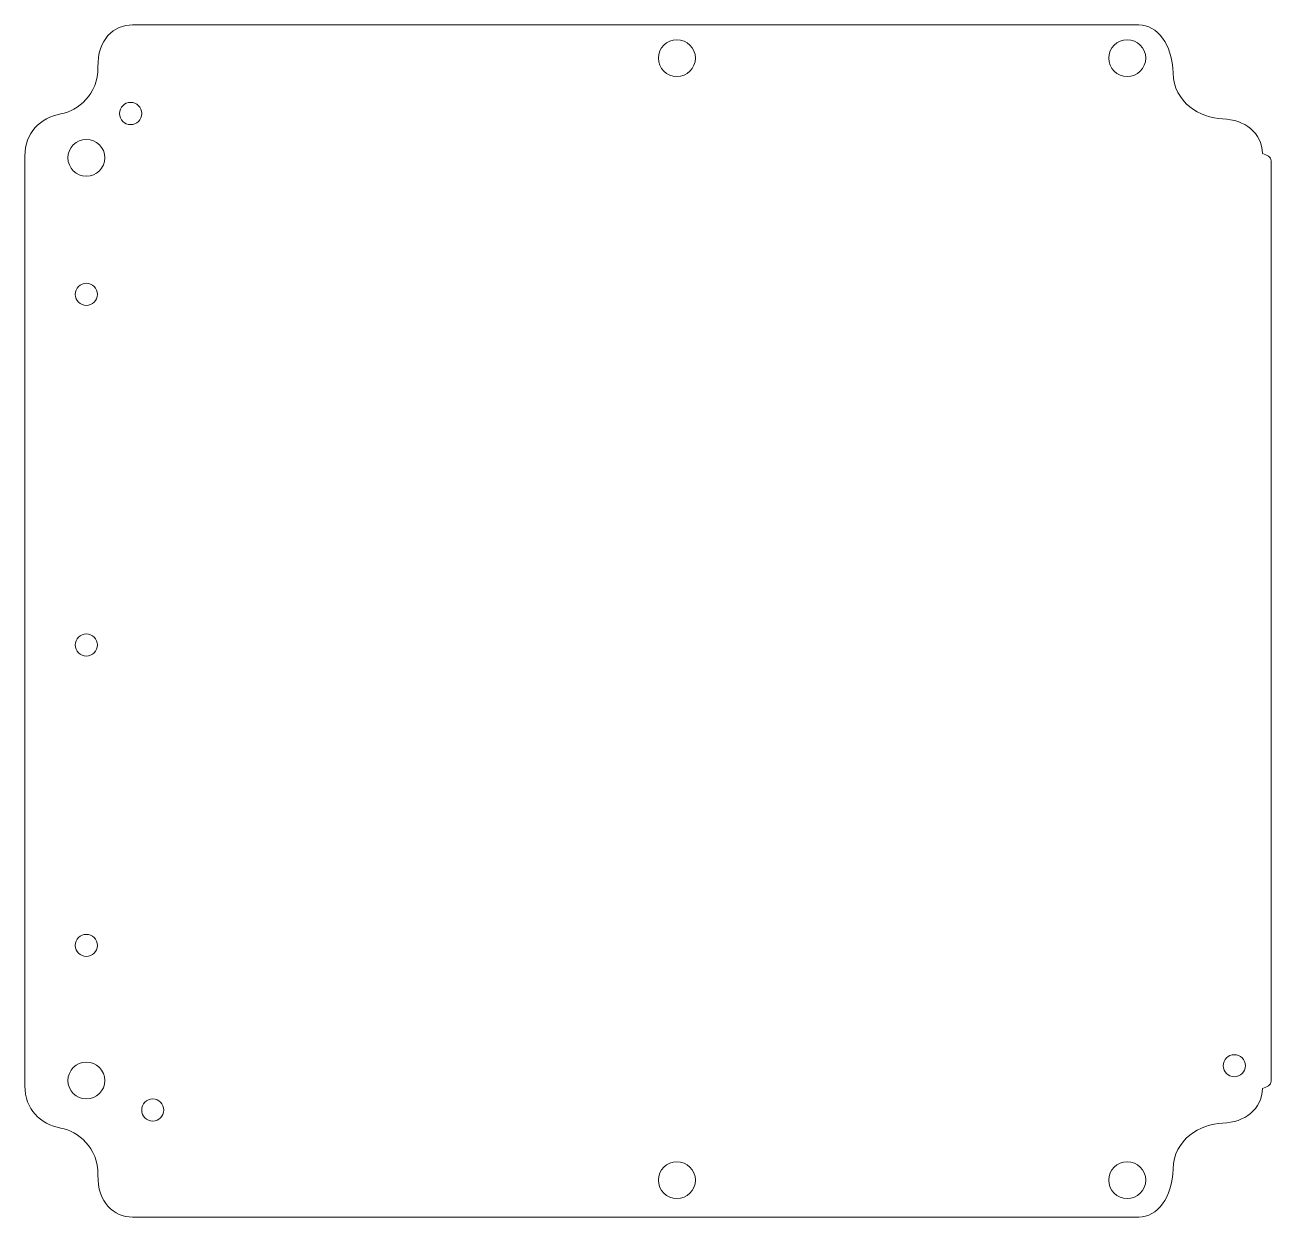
# Model space of a CAD drawing. Header units: inches. Extents: x -4.25 to 2.06, y -5.5 to 0.54.
import ezdxf

# ---------------------------------------------------------------- set-up
doc = ezdxf.new("R2010")
doc.units = ezdxf.units.IN
doc.header["$MEASUREMENT"] = 0
doc.layers.add('Warstwa 1', color=7, linetype='Continuous')

msp = doc.modelspace()

# ---------------------------------------------------------------- linework, layer by layer
at = {"layer": 'Warstwa 1', "color": 250, "lineweight": 18}
for points, knots in [([(-3.7033, 0.5401), (-3.7033, 0.5401), (1.3946, 0.5401), (1.3946, 0.5401), (1.3946, 0.5401), (1.4877, 0.5401), (1.5643, 0.444), (1.5678, 0.2956), (1.5678, 0.2956), (1.5714, 0.1473), (1.706, 0.0672), (1.8193, 0.0639), (1.8193, 0.0639), (1.9298, 0.0607), (2.0189, -0.0061), (2.0207, -0.1116), (2.0207, -0.1116), (2.0442, -0.1195), (2.0645, -0.1287), (2.0646, -0.1489), (2.0646, -0.1489), (2.0646, -0.1489), (2.0646, -0.1489), (2.0646, -0.1489), (2.0646, -0.1489), (2.0646, -0.1489), (2.0646, -4.8113), (2.0646, -4.8113), (2.0646, -4.8113), (2.0646, -4.8113), (2.0646, -4.8113), (2.0646, -4.8113), (2.0646, -4.8113), (2.0646, -4.8316), (2.0442, -4.8408), (2.0207, -4.8487), (2.0207, -4.8487), (2.0189, -4.9541), (1.9299, -5.021), (1.8193, -5.0242), (1.8193, -5.0242), (1.7061, -5.0274), (1.5714, -5.1076), (1.5679, -5.2559), (1.5679, -5.2559), (1.5643, -5.4042), (1.4877, -5.5003), (1.3946, -5.5003), (1.3946, -5.5003), (1.3945, -5.5003), (1.3946, -5.5003), (1.3945, -5.5003), (1.3945, -5.5003), (1.3945, -5.5003), (-3.7034, -5.5003), (-3.7034, -5.5003), (-3.7034, -5.5003), (-3.7989, -5.5003), (-3.8816, -5.4262), (-3.879, -5.2868), (-3.879, -5.2868), (-3.8764, -5.1475), (-3.9814, -5.0656), (-4.0665, -5.0494), (-4.0665, -5.0494), (-4.1722, -5.0292), (-4.2488, -4.9547), (-4.2488, -4.8356), (-4.2488, -4.8356), (-4.2488, -4.8356), (-4.2488, -0.1246), (-4.2488, -0.1246), (-4.2488, -0.1246), (-4.2488, -0.1246), (-4.2488, -0.1242), (-4.2488, -0.1242), (-4.2488, -0.1242), (-4.2488, -0.1242), (-4.2488, -0.1242), (-4.2488, -0.1242), (-4.2488, -0.1242), (-4.2486, -0.0053), (-4.1721, 0.069), (-4.0665, 0.0892), (-4.0665, 0.0892), (-3.9814, 0.1054), (-3.8764, 0.1873), (-3.879, 0.3266), (-3.879, 0.3266), (-3.8816, 0.466), (-3.7988, 0.5401), (-3.7033, 0.5401), (-3.7033, 0.5401), (-3.7033, 0.5401), (-3.7033, 0.5401), (-3.7033, 0.5401)], [0, 0, 0, 0, 0.041667, 0.041667, 0.041667, 0.041667, 0.083333, 0.083333, 0.083333, 0.083333, 0.125, 0.125, 0.125, 0.125, 0.166667, 0.166667, 0.166667, 0.166667, 0.208333, 0.208333, 0.208333, 0.208333, 0.25, 0.25, 0.25, 0.25, 0.291667, 0.291667, 0.291667, 0.291667, 0.333333, 0.333333, 0.333333, 0.333333, 0.375, 0.375, 0.375, 0.375, 0.416667, 0.416667, 0.416667, 0.416667, 0.458333, 0.458333, 0.458333, 0.458333, 0.5, 0.5, 0.5, 0.5, 0.541667, 0.541667, 0.541667, 0.541667, 0.583333, 0.583333, 0.583333, 0.583333, 0.625, 0.625, 0.625, 0.625, 0.666667, 0.666667, 0.666667, 0.666667, 0.708333, 0.708333, 0.708333, 0.708333, 0.75, 0.75, 0.75, 0.75, 0.791667, 0.791667, 0.791667, 0.791667, 0.833333, 0.833333, 0.833333, 0.833333, 0.875, 0.875, 0.875, 0.875, 0.916667, 0.916667, 0.916667, 0.916667, 0.958333, 0.958333, 0.958333, 0.958333, 1, 1, 1, 1]), ([(-1.039, 0.3717), (-1.039, 0.4233), (-0.9971, 0.4652), (-0.9455, 0.4652), (-0.9455, 0.4652), (-0.8939, 0.4652), (-0.852, 0.4233), (-0.852, 0.3717), (-0.852, 0.3717), (-0.852, 0.3201), (-0.8939, 0.2782), (-0.9455, 0.2782), (-0.9455, 0.2782), (-0.9971, 0.2782), (-1.039, 0.3201), (-1.039, 0.3717)], [0, 0, 0, 0, 0.25, 0.25, 0.25, 0.25, 0.5, 0.5, 0.5, 0.5, 0.75, 0.75, 0.75, 0.75, 1, 1, 1, 1]), ([(1.2425, 0.3717), (1.2425, 0.4233), (1.2844, 0.4652), (1.336, 0.4652), (1.336, 0.4652), (1.3876, 0.4652), (1.4295, 0.4233), (1.4295, 0.3717), (1.4295, 0.3717), (1.4295, 0.3201), (1.3876, 0.2782), (1.336, 0.2782), (1.336, 0.2782), (1.2844, 0.2782), (1.2425, 0.3201), (1.2425, 0.3717)], [0, 0, 0, 0, 0.25, 0.25, 0.25, 0.25, 0.5, 0.5, 0.5, 0.5, 0.75, 0.75, 0.75, 0.75, 1, 1, 1, 1]), ([(-3.7693, 0.0912), (-3.7693, 0.1222), (-3.7442, 0.1473), (-3.7132, 0.1473), (-3.7132, 0.1473), (-3.6822, 0.1473), (-3.6571, 0.1222), (-3.6571, 0.0912), (-3.6571, 0.0912), (-3.6571, 0.0602), (-3.6822, 0.0351), (-3.7132, 0.0351), (-3.7132, 0.0351), (-3.7442, 0.0351), (-3.7693, 0.0602), (-3.7693, 0.0912)], [0, 0, 0, 0, 0.25, 0.25, 0.25, 0.25, 0.5, 0.5, 0.5, 0.5, 0.75, 0.75, 0.75, 0.75, 1, 1, 1, 1]), ([(-4.0311, -0.1332), (-4.0311, -0.0816), (-3.9893, -0.0397), (-3.9376, -0.0397), (-3.9376, -0.0397), (-3.886, -0.0397), (-3.8441, -0.0816), (-3.8441, -0.1332), (-3.8441, -0.1332), (-3.8441, -0.1848), (-3.886, -0.2267), (-3.9376, -0.2267), (-3.9376, -0.2267), (-3.9893, -0.2267), (-4.0311, -0.1848), (-4.0311, -0.1332)], [0, 0, 0, 0, 0.25, 0.25, 0.25, 0.25, 0.5, 0.5, 0.5, 0.5, 0.75, 0.75, 0.75, 0.75, 1, 1, 1, 1]), ([(-3.9937, -0.8251), (-3.9937, -0.7942), (-3.9686, -0.769), (-3.9376, -0.769), (-3.9376, -0.769), (-3.9066, -0.769), (-3.8815, -0.7942), (-3.8815, -0.8251), (-3.8815, -0.8251), (-3.8815, -0.8561), (-3.9066, -0.8812), (-3.9376, -0.8812), (-3.9376, -0.8812), (-3.9686, -0.8812), (-3.9937, -0.8561), (-3.9937, -0.8251)], [0, 0, 0, 0, 0.25, 0.25, 0.25, 0.25, 0.5, 0.5, 0.5, 0.5, 0.75, 0.75, 0.75, 0.75, 1, 1, 1, 1]), ([(-3.9937, -2.6017), (-3.9937, -2.5707), (-3.9686, -2.5456), (-3.9376, -2.5456), (-3.9376, -2.5456), (-3.9066, -2.5456), (-3.8815, -2.5707), (-3.8815, -2.6017), (-3.8815, -2.6017), (-3.8815, -2.6327), (-3.9066, -2.6578), (-3.9376, -2.6578), (-3.9376, -2.6578), (-3.9686, -2.6578), (-3.9937, -2.6327), (-3.9937, -2.6017)], [0, 0, 0, 0, 0.25, 0.25, 0.25, 0.25, 0.5, 0.5, 0.5, 0.5, 0.75, 0.75, 0.75, 0.75, 1, 1, 1, 1]), ([(-3.9937, -4.124), (-3.9937, -4.093), (-3.9686, -4.0679), (-3.9376, -4.0679), (-3.9376, -4.0679), (-3.9066, -4.0679), (-3.8815, -4.093), (-3.8815, -4.124), (-3.8815, -4.124), (-3.8815, -4.1549), (-3.9066, -4.1801), (-3.9376, -4.1801), (-3.9376, -4.1801), (-3.9686, -4.1801), (-3.9937, -4.1549), (-3.9937, -4.124)], [0, 0, 0, 0, 0.25, 0.25, 0.25, 0.25, 0.5, 0.5, 0.5, 0.5, 0.75, 0.75, 0.75, 0.75, 1, 1, 1, 1]), ([(-4.0311, -4.8084), (-4.0311, -4.7568), (-3.9893, -4.7149), (-3.9376, -4.7149), (-3.9376, -4.7149), (-3.886, -4.7149), (-3.8441, -4.7568), (-3.8441, -4.8084), (-3.8441, -4.8084), (-3.8441, -4.86), (-3.886, -4.9019), (-3.9376, -4.9019), (-3.9376, -4.9019), (-3.9893, -4.9019), (-4.0311, -4.86), (-4.0311, -4.8084)], [0, 0, 0, 0, 0.25, 0.25, 0.25, 0.25, 0.5, 0.5, 0.5, 0.5, 0.75, 0.75, 0.75, 0.75, 1, 1, 1, 1]), ([(1.8222, -4.7336), (1.8222, -4.7026), (1.8473, -4.6775), (1.8783, -4.6775), (1.8783, -4.6775), (1.9093, -4.6775), (1.9344, -4.7026), (1.9344, -4.7336), (1.9344, -4.7336), (1.9344, -4.7646), (1.9093, -4.7897), (1.8783, -4.7897), (1.8783, -4.7897), (1.8473, -4.7897), (1.8222, -4.7646), (1.8222, -4.7336)], [0, 0, 0, 0, 0.25, 0.25, 0.25, 0.25, 0.5, 0.5, 0.5, 0.5, 0.75, 0.75, 0.75, 0.75, 1, 1, 1, 1]), ([(-3.6571, -4.958), (-3.6571, -4.927), (-3.632, -4.9019), (-3.601, -4.9019), (-3.601, -4.9019), (-3.57, -4.9019), (-3.5449, -4.927), (-3.5449, -4.958), (-3.5449, -4.958), (-3.5449, -4.989), (-3.57, -5.0141), (-3.601, -5.0141), (-3.601, -5.0141), (-3.632, -5.0141), (-3.6571, -4.989), (-3.6571, -4.958)], [0, 0, 0, 0, 0.25, 0.25, 0.25, 0.25, 0.5, 0.5, 0.5, 0.5, 0.75, 0.75, 0.75, 0.75, 1, 1, 1, 1]), ([(-1.039, -5.3133), (-1.039, -5.2617), (-0.9971, -5.2198), (-0.9455, -5.2198), (-0.9455, -5.2198), (-0.8939, -5.2198), (-0.852, -5.2617), (-0.852, -5.3133), (-0.852, -5.3133), (-0.852, -5.365), (-0.8939, -5.4068), (-0.9455, -5.4068), (-0.9455, -5.4068), (-0.9971, -5.4068), (-1.039, -5.365), (-1.039, -5.3133)], [0, 0, 0, 0, 0.25, 0.25, 0.25, 0.25, 0.5, 0.5, 0.5, 0.5, 0.75, 0.75, 0.75, 0.75, 1, 1, 1, 1]), ([(1.2425, -5.3133), (1.2425, -5.2617), (1.2844, -5.2198), (1.336, -5.2198), (1.336, -5.2198), (1.3876, -5.2198), (1.4295, -5.2617), (1.4295, -5.3133), (1.4295, -5.3133), (1.4295, -5.365), (1.3876, -5.4068), (1.336, -5.4068), (1.336, -5.4068), (1.2844, -5.4068), (1.2425, -5.365), (1.2425, -5.3133)], [0, 0, 0, 0, 0.25, 0.25, 0.25, 0.25, 0.5, 0.5, 0.5, 0.5, 0.75, 0.75, 0.75, 0.75, 1, 1, 1, 1])]:
    msp.add_open_spline(points, degree=3, knots=knots, dxfattribs=at)
msp.add_open_spline([(-4.2488, -4.8356), (-4.2488, -4.8356), (-4.2488, -4.8356), (-4.2488, -4.8356)], degree=3, dxfattribs=at)

doc.saveas('drawing.dxf')
